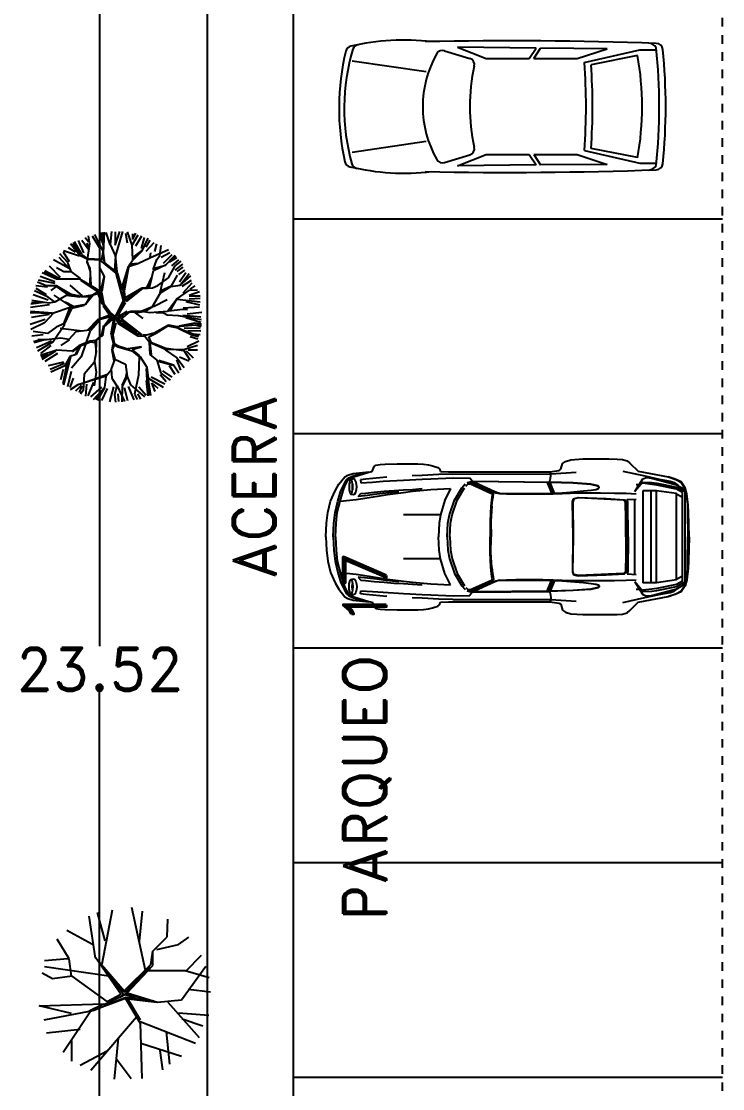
# Model space of a CAD drawing. Header units: millimetres. Extents: x 1590 to 1932, y -48 to 167.
# Drawn here: x 1700.74 to 1708.91, y 38.69 to 51.13 of the extents above; entities that cross this region are included whole.
import ezdxf

# ---------------------------------------------------------------- set-up
doc = ezdxf.new("R2010")
doc.units = ezdxf.units.MM
doc.header["$LTSCALE"] = 0.1
doc.header["$MEASUREMENT"] = 0
doc.header["$PDMODE"] = 35
doc.header["$PDSIZE"] = 0.75
doc.linetypes.add('DASHED', pattern=[0.75, 0.5, -0.25])
doc.layers.get('0').update_dxf_attribs({"linetype": 'CONTINUOUS'})
doc.layers.get('DEFPOINTS').update_dxf_attribs({"linetype": 'CONTINUOUS'})
for name, color, linetype in [('C-PRKG-CARS', 1, 'CONTINUOUS'), ('L-SITE-TREE', 6, 'CONTINUOUS'), ('PARED', 4, 'CONTINUOUS'), ('PAREDES', 3, 'CONTINUOUS'), ('TEXT', 3, 'CONTINUOUS')]:
    doc.layers.add(name, color=color, linetype=linetype)
doc.styles.add('ROMAND', font='romand.shx')
doc.dimstyles.new('URBA', dxfattribs={"dimtxt": 20, "dimasz": 0.5, "dimexe": 1.25, "dimexo": 0.63, "dimgap": 0.63, "dimtad": 0, "dimtih": 1, "dimtoh": 1, "dimzin": 1, "dimdsep": 46, "dimtxsty": 'ROMAND', "dimcen": 2.5, "dimclrd": 1, "dimclre": 1, "dimclrt": 3, "dimadec": 0, "dimazin": 0, "dimtfac": 1, "dimtmove": 0, "dimatfit": 3, "dimfxl": 1, "dimtvp": 1, "dimtolj": 1, "dimtzin": 1, "dimarcsym": 0})

# ---------------------------------------------------------------- blocks, each defined once
blk = doc.blocks.new('02PCAR09')
at = {"color": 0, "linetype": 'ByBlock'}
for p, q in [((-138.14, 34.83), (-139.39, 33.77)), ((-136.04, 35.43), (-138.14, 34.83)), ((-133.57, 35.58), (-136.04, 35.43)), ((-129.86, 35.7), (-133.57, 35.58)), ((-117.88, 35.7), (-129.86, 35.7)), ((-112.33, 35.34), (-117.88, 35.7)), ((-109.85, 34.59), (-112.33, 35.34)), ((-108.47, 33.6), (-109.85, 34.59)), ((-143.26, 30.05), (-157.04, 27.42)), ((-136.16, 30.07), (-146.25, 27.9)), ((-139.39, 33.77), (-143.26, 30.05)), ((-103.18, 28.82), (-114.79, 29.59)), ((-107.73, 30.95), (-108.47, 33.6)), ((-107, 30.43), (-107.73, 30.95)), ((-102.8, 29.76), (-107, 30.43)), ((-103.18, 28.82), (-102.8, 29.76)), ((-56.22, 29.83), (-102.8, 29.76)), ((-52.64, 29.95), (-56.22, 29.83)), ((-52.16, 31.23), (-52.64, 29.95)), ((-51.29, 31.76), (-52.16, 31.23)), ((-48.85, 32.53), (-51.29, 31.76)), ((-47.09, 33.02), (-48.85, 32.53)), ((-44.85, 33.29), (-47.09, 33.02)), ((-42.26, 33.45), (-44.85, 33.29)), ((-32.75, 33.53), (-42.26, 33.45)), ((-27.18, 33.31), (-32.75, 33.53)), ((-24.96, 33.14), (-27.18, 33.31)), ((-22.98, 32.83), (-24.96, 33.14)), ((-22.13, 32.24), (-22.98, 32.83)), ((-21.22, 30), (-22.13, 32.24)), ((-19.65, 29.66), (-21.22, 30)), ((-12.48, 29.04), (-19.65, 29.78)), ((-12.79, 27.56), (-19.65, 29.66)), ((-13.04, 28.18), (-17.96, 29.55)), ((-164.79, 22.49), (-162.98, 25.22)), ((-162.81, 24.98), (-164.42, 22.49)), ((-162.98, 25.22), (-160.29, 26.5)), ((-160.49, 26.23), (-162.81, 24.98)), ((-159.78, 24.91), (-161.5, 23.73)), ((-149.39, 26.87), (-160.88, 23.8)), ((-151.85, 24.65), (-160.77, 22.81)), ((-157.04, 27.42), (-160.49, 26.23)), ((-160.29, 26.5), (-157.04, 27.42)), ((-157.91, 25.53), (-159.78, 24.91)), ((-157.91, 25.01), (-159.78, 24.24)), ((-152.81, 26.43), (-157.91, 25.53)), ((-153.83, 25.85), (-157.91, 25.01)), ((-153.47, 26.28), (-153.83, 25.85)), ((-146.25, 27.9), (-152.81, 26.43)), ((-149.51, 24.91), (-151.85, 24.65)), ((-145.43, 25.03), (-149.51, 24.91)), ((-149.51, 24.04), (-145.43, 24.53)), ((-147.04, 27.13), (-149.39, 26.87)), ((-145.43, 26.52), (-147.04, 27.13)), ((-141.73, 20.71), (-145.43, 26.52)), ((-145.43, 25.03), (-141.73, 20.73)), ((-145.43, 24.53), (-145.43, 25.03)), ((-121.6, 24.01), (-113.44, 24.57)), ((-121.58, 24.14), (-113.44, 24.69)), ((-113.44, 24.69), (-102.68, 25.08)), ((-113.44, 24.57), (-102.68, 24.96)), ((-104.9, 20.03), (-102.9, 24.96)), ((-104.22, 19.99), (-102.17, 24.96)), ((-101.45, 24.96), (-103.47, 19.98)), ((-58.2, 28.79), (-103.18, 28.82)), ((-103.18, 28.09), (-103.18, 28.82)), ((-103.06, 26.7), (-103.18, 28.09)), ((-102.68, 25.44), (-103.06, 26.7)), ((-67.1, 25.44), (-102.68, 25.06)), ((-102.68, 25.08), (-102.68, 25.44)), ((-102.68, 24.94), (-67.65, 25.32)), ((-102.68, 25.06), (-102.68, 24.94)), ((-77.45, 20.66), (-68.24, 24.88)), ((-67.39, 24.89), (-76.59, 20.66)), ((-76.17, 20.52), (-66.86, 24.77)), ((-66.42, 25.2), (-67.39, 24.89)), ((-67.1, 25.46), (-66.11, 26.89)), ((-67.1, 25.54), (-67.1, 25.54)), ((-64.81, 24.72), (-67.1, 25.46)), ((-66.86, 24.77), (-65.78, 24.81)), ((-58.32, 27.06), (-66.11, 26.89)), ((-65.78, 24.81), (-64.81, 24.72)), ((-48.2, 26.63), (-58.32, 27.06)), ((-58.2, 28.77), (-51.78, 28.55)), ((-51.78, 28.55), (-44.15, 28.14)), ((-44.15, 26.41), (-48.2, 26.63)), ((-44.15, 28.14), (-39.54, 27.93)), ((-35.6, 25.95), (-44.15, 26.41)), ((-26.33, 25.46), (-35.6, 25.95)), ((-28.03, 27.35), (-18.29, 26.45)), ((-21.41, 25.08), (-26.33, 25.46)), ((-16.03, 24.72), (-21.41, 25.08)), ((-18.29, 26.45), (-15.88, 26.19)), ((-15.88, 26.19), (-16.03, 24.72)), ((-14.12, 24.14), (-13.76, 25.41)), ((-13.76, 25.41), (-13.28, 26.26)), ((-13.28, 26.26), (-12.67, 26.55)), ((-10.59, 27.09), (-13.04, 28.18)), ((-10.26, 26.19), (-12.79, 27.56)), ((-12.67, 26.55), (-11.49, 26.19)), ((-10.14, 28.29), (-12.48, 29.04)), ((-12.22, 24.26), (-12.07, 25.22)), ((-12.07, 25.22), (-11.81, 25.93)), ((-11.81, 25.93), (-11.49, 26.19)), ((-11.49, 26.19), (-11.18, 25.93)), ((-11.18, 25.93), (-10.93, 25.22)), ((-10.93, 25.22), (-10.74, 24.13)), ((-9.43, 26.13), (-10.59, 27.09)), ((-8.9, 23.63), (-10.26, 26.19)), ((-8.78, 27.56), (-10.14, 28.29)), ((-6.9, 21.08), (-9.43, 26.13)), ((-5.94, 24.09), (-8.78, 27.56)), ((-166.21, 14.44), (-165.56, 19.69)), ((-165.19, 19.69), (-165.8, 14.82)), ((-165.56, 19.69), (-164.79, 22.49)), ((-164.42, 22.49), (-165.19, 19.69)), ((-163.6, 22.32), (-164.59, 21.21)), ((-163.6, 21.32), (-164.59, 20.71)), ((-164.59, -21.21), (-164.59, 21.21)), ((-160.88, 23.8), (-163.6, 22.32)), ((-160.77, 22.81), (-163.6, 21.32)), ((-163.6, 20.33), (-160.77, 21.82)), ((-163.6, 20.33), (-163.6, -20.33)), ((-161.5, 23.73), (-161.74, 23.33)), ((-160.77, 21.82), (-151.85, 23.66)), ((-160.77, 19.82), (-151.61, 21.07)), ((-160.77, 19.82), (-160.77, -19.82)), ((-159.78, 24.24), (-160.17, 23.99)), ((-151.85, 23.66), (-149.51, 24.04)), ((-151.61, 21.07), (-151.61, -21.07)), ((-151.61, 21.07), (-145.43, 21.07)), ((-149.26, 21.07), (-149.26, -21.19)), ((-145.43, -21.07), (-145.43, 21.07)), ((-142.39, 24.02), (-143.85, 23.95)), ((-137.77, 19.96), (-142.39, 19.75)), ((-132.34, 20.03), (-137.77, 19.96)), ((-126.04, 20.1), (-132.34, 20.03)), ((-115.78, 20.11), (-126.04, 20.1)), ((-125.42, 22.45), (-125.37, 22.96)), ((-125.08, 22.11), (-125.42, 22.45)), ((-125.37, 22.96), (-124.86, 23.34)), ((-125.15, 22.43), (-125.13, 22.84)), ((-124.89, 22.11), (-125.15, 22.43)), ((-125.13, 22.84), (-124.69, 23.22)), ((-124.01, 21.73), (-125.08, 22.11)), ((-123.84, 21.73), (-124.89, 22.11)), ((-124.86, 23.34), (-121.58, 24.14)), ((-124.69, 23.22), (-121.6, 24.01)), ((-121.62, 21.38), (-124.01, 21.73)), ((-121.62, 21.38), (-123.84, 21.73)), ((-118.22, 21.03), (-121.62, 21.38)), ((-112.19, 20.51), (-118.22, 21.03)), ((-108.37, 19.87), (-115.78, 20.11)), ((-108.37, 20.23), (-112.19, 20.51)), ((-104.22, 19.99), (-108.37, 20.23)), ((-104.27, 19.73), (-108.37, 19.87)), ((-99.56, 19.65), (-104.27, 19.73)), ((-99.52, 19.84), (-104.22, 19.99)), ((-87.11, 19.64), (-99.56, 19.65)), ((-87.11, 19.87), (-99.52, 19.84)), ((-82.86, 19.87), (-87.11, 19.87)), ((-82.86, 19.72), (-87.11, 19.64)), ((-79.67, 19.98), (-82.86, 19.87)), ((-79.63, 19.86), (-82.86, 19.72)), ((-79.67, 19.96), (-78.74, 20.2)), ((-77.89, 20.2), (-79.63, 19.86)), ((-78.74, 20.2), (-77.45, 20.66)), ((-77.21, 20.44), (-77.89, 20.2)), ((-76.59, 20.66), (-77.21, 20.44)), ((-76.95, 19.52), (-76.71, 20.25)), ((-76.71, 20.25), (-76.17, 20.52)), ((-76.22, 19.69), (-76.44, 19.24)), ((-75.65, 20.03), (-76.22, 19.69)), ((-66.4, 24.24), (-75.65, 20.03)), ((-65.14, 24.16), (-66.4, 24.24)), ((-64.13, 23.29), (-65.14, 24.16)), ((-62.4, 22.49), (-63.89, 24.21)), ((-60.22, 16.82), (-63.6, 22.49)), ((-58.97, 16.82), (-62.4, 22.49)), ((-57.13, 22.11), (-54.53, 16.8)), ((-48.2, 21.63), (-57.13, 22.11)), ((-39.78, 20.85), (-48.2, 21.63)), ((-39.78, 21.75), (-44.12, 22.11)), ((-35.6, 21.46), (-39.78, 21.75)), ((-35.6, 20.37), (-39.78, 20.85)), ((-31.38, 21.21), (-35.6, 21.46)), ((-28.21, 19.38), (-35.6, 20.37)), ((-33.48, 20.69), (-27.45, 19.99)), ((-26.79, 20.88), (-31.38, 21.21)), ((-27.45, 19.99), (-23.36, 19.5)), ((-22.2, 20.45), (-26.79, 20.88)), ((-18.2, 20.06), (-22.2, 20.45)), ((-16, 19.87), (-18.2, 20.06)), ((-14.89, 18.51), (-16, 19.87)), ((-14.22, 22.91), (-14.12, 24.14)), ((-14.12, 21.68), (-14.22, 22.91)), ((-13.76, 20.44), (-14.12, 21.68)), ((-13.28, 19.65), (-13.76, 20.44)), ((-12.67, 19.33), (-13.28, 19.65)), ((-11.49, 19.6), (-12.67, 19.33)), ((-12.31, 22.86), (-12.22, 24.26)), ((-12.24, 21.56), (-12.31, 22.86)), ((-12.04, 22.86), (-12.24, 21.56)), ((-12.07, 20.57), (-12.24, 21.58)), ((-12.22, 24.26), (-12.04, 22.86)), ((-11.81, 19.84), (-12.07, 20.57)), ((-11.49, 19.6), (-11.81, 19.84)), ((-11.18, 19.81), (-11.49, 19.6)), ((-10.93, 20.51), (-11.18, 19.81)), ((-10.74, 21.58), (-10.93, 20.51)), ((-10.74, 24.13), (-10.69, 22.86)), ((-10.69, 22.86), (-10.74, 21.58)), ((-7.91, 21.15), (-8.9, 23.63)), ((-6.56, 16.32), (-7.91, 21.15)), ((-5.57, 16.32), (-6.9, 21.08)), ((-4.27, 21.14), (-5.94, 24.09)), ((-2.17, 16.31), (-4.27, 21.14)), ((-165.8, 14.82), (-165.94, 11.59)), ((-163.6, 18.05), (-160.88, 19.53)), ((-138.14, 17.06), (-142.38, 17.26)), ((-141.73, 17.26), (-141.73, -17.16)), ((-138.66, 0), (-138.57, 15.9)), ((-138.57, 15.9), (-138.14, 17.06)), ((-137.9, 15.9), (-138.04, 8.28)), ((-137.51, 16.58), (-137.9, 15.9)), ((-137.56, 8.16), (-137.48, 15.78)), ((-136.98, 17.01), (-137.51, 16.58)), ((-137.48, 15.78), (-137.08, 16.44)), ((-137.08, 16.44), (-136.55, 16.78)), ((-128.55, 17.52), (-136.98, 17.01)), ((-136.55, 16.78), (-115.95, 17.82)), ((-115.76, 17.94), (-128.55, 17.52)), ((-115.95, 17.82), (-113.73, 17.36)), ((-113.56, 17.48), (-115.76, 17.94)), ((-113.73, 17.36), (-113.35, 15.95)), ((-113.2, 16.07), (-113.56, 17.48)), ((-113.4, -0.02), (-113.2, 16.07)), ((-113.35, 15.95), (-113.4, 0.02)), ((-76.73, 18.37), (-76.95, 19.52)), ((-76.42, 16.82), (-76.73, 18.37)), ((-76.44, 19.24), (-76.15, 18.22)), ((-76.1, 14.07), (-76.42, 16.82)), ((-76.15, 18.22), (-75.93, 16.82)), ((-75.93, 16.82), (-75.72, 13.98)), ((-60.22, 16.82), (-60.22, 16.82)), ((-58, 10.14), (-60.22, 16.82)), ((-56.75, 10.14), (-58.97, 16.82)), ((-54.53, 16.8), (-52.55, 10.14)), ((-24.62, 18.78), (-28.21, 19.38)), ((-17.01, 17.6), (-24.62, 18.78)), ((-23.36, 19.5), (-19.12, 18.97)), ((-19.12, 18.97), (-14.89, 18.51)), ((-13.95, 17.11), (-17.01, 17.6)), ((-6.56, 16.32), (-13.95, 17.11)), ((-5.26, 11.13), (-6.56, 16.32)), ((-4.27, 11.13), (-5.57, 16.32)), ((-0.87, 11.13), (-2.17, 16.31)), ((-166.57, 0.02), (-166.35, 11.22)), ((-166.35, 11.22), (-166.21, 14.44)), ((-165.94, 11.59), (-166.08, 0)), ((-76.1, 14.07), (-75.74, 7.15)), ((-75.72, 13.98), (-75.43, 7.15)), ((-57.13, 6.18), (-58, 10.14)), ((-55.9, 6.18), (-56.75, 10.14)), ((-52.55, 10.14), (-44.12, 10.09)), ((-52.55, 10.14), (-51.92, 6.18)), ((-44.12, 10.09), (-35.6, 10.09)), ((-4.7, 6.2), (-5.26, 11.13)), ((-3.7, 6.2), (-4.27, 11.13)), ((-0.31, 6.18), (-0.87, 11.13)), ((-138.04, 8.28), (-138.04, 0)), ((-137.56, 0), (-137.56, 8.16)), ((-75.74, 7.15), (-75.77, 0)), ((-75.43, 7.15), (-75.4, 0)), ((-56.89, 0), (-57.13, 6.18)), ((-55.64, 0), (-55.9, 6.18)), ((-51.92, 6.18), (-51.68, 0)), ((-4.39, 0), (-4.7, 6.2)), ((-3.4, 0), (-3.7, 6.2)), ((0, 0), (-0.31, 6.18)), ((-165.94, -11.59), (-166.08, 0)), ((-138.66, 0), (-138.57, -15.9)), ((-138.04, -8.28), (-138.04, 0)), ((-137.56, 0), (-137.56, -8.16)), ((-113.4, 0.02), (-113.2, -16.07)), ((-75.74, -7.15), (-75.77, 0)), ((-75.43, -7.15), (-75.4, 0)), ((-56.89, 0), (-57.13, -6.18)), ((-55.64, 0), (-55.9, -6.18)), ((-51.92, -6.18), (-51.68, 0)), ((-4.39, 0), (-4.7, -6.2)), ((-3.4, 0), (-3.7, -6.2)), ((0, 0), (-0.31, -6.18)), ((-166.57, -0.02), (-166.35, -11.22)), ((-113.35, -15.95), (-113.4, -0.02)), ((-137.9, -15.9), (-138.04, -8.28)), ((-137.56, -8.16), (-137.48, -15.78)), ((-76.1, -14.07), (-75.74, -7.15)), ((-75.72, -13.98), (-75.43, -7.15)), ((-57.13, -6.18), (-58, -10.14)), ((-55.9, -6.18), (-56.75, -10.14)), ((-52.55, -10.14), (-51.92, -6.18)), ((-4.7, -6.2), (-5.26, -11.13)), ((-3.7, -6.2), (-4.27, -11.13)), ((-0.31, -6.18), (-0.87, -11.13)), ((-166.35, -11.22), (-166.21, -14.44)), ((-166.21, -14.44), (-165.56, -19.69)), ((-165.8, -14.82), (-165.94, -11.59)), ((-76.1, -14.07), (-76.42, -16.82)), ((-75.93, -16.82), (-75.72, -13.98)), ((-58, -10.14), (-60.22, -16.82)), ((-56.75, -10.14), (-58.97, -16.82)), ((-54.53, -16.8), (-52.55, -10.14)), ((-52.55, -10.14), (-44.12, -10.09)), ((-44.12, -10.09), (-35.6, -10.09)), ((-5.26, -11.13), (-6.56, -16.32)), ((-4.27, -11.13), (-5.57, -16.32)), ((-0.87, -11.13), (-2.17, -16.31)), ((-165.19, -19.69), (-165.8, -14.82)), ((-163.6, -18.05), (-160.88, -19.53)), ((-138.14, -17.06), (-142.38, -17.26)), ((-138.57, -15.9), (-138.14, -17.06)), ((-137.51, -16.58), (-137.9, -15.9)), ((-136.98, -17.01), (-137.51, -16.58)), ((-137.48, -15.78), (-137.08, -16.44)), ((-137.08, -16.44), (-136.55, -16.78)), ((-128.55, -17.52), (-136.98, -17.01)), ((-136.55, -16.78), (-115.95, -17.82)), ((-115.76, -17.94), (-128.55, -17.52)), ((-115.95, -17.82), (-113.73, -17.36)), ((-113.56, -17.48), (-115.76, -17.94)), ((-113.73, -17.36), (-113.35, -15.95)), ((-113.2, -16.07), (-113.56, -17.48)), ((-76.73, -18.37), (-76.95, -19.52)), ((-76.95, -19.52), (-76.71, -20.25)), ((-76.42, -16.82), (-76.73, -18.37)), ((-76.44, -19.24), (-76.15, -18.22)), ((-76.22, -19.69), (-76.44, -19.24)), ((-76.15, -18.22), (-75.93, -16.82)), ((-60.22, -16.82), (-63.6, -22.49)), ((-58.97, -16.82), (-62.4, -22.49)), ((-60.22, -16.82), (-60.22, -16.82)), ((-57.13, -22.11), (-54.53, -16.8)), ((-28.21, -19.38), (-35.6, -20.37)), ((-24.62, -18.78), (-28.21, -19.38)), ((-27.45, -19.99), (-23.36, -19.5)), ((-17.01, -17.6), (-24.62, -18.78)), ((-23.36, -19.5), (-19.12, -18.97)), ((-19.12, -18.97), (-14.89, -18.51)), ((-13.95, -17.11), (-17.01, -17.6)), ((-14.89, -18.51), (-16, -19.87)), ((-6.56, -16.32), (-13.95, -17.11)), ((-12.67, -19.33), (-13.28, -19.65)), ((-11.49, -19.6), (-12.67, -19.33)), ((-6.56, -16.32), (-7.91, -21.15)), ((-5.57, -16.32), (-6.9, -21.08)), ((-2.17, -16.31), (-4.27, -21.14)), ((-165.56, -19.69), (-164.79, -22.49)), ((-164.42, -22.49), (-165.19, -19.69)), ((-164.79, -22.49), (-162.98, -25.22)), ((-163.6, -21.32), (-164.59, -20.71)), ((-163.6, -22.32), (-164.59, -21.21)), ((-162.81, -24.98), (-164.42, -22.49)), ((-163.6, -20.33), (-160.77, -21.82)), ((-160.77, -22.81), (-163.6, -21.32)), ((-160.88, -23.8), (-163.6, -22.32)), ((-161.5, -23.73), (-161.74, -23.33)), ((-159.78, -24.91), (-161.5, -23.73)), ((-149.39, -26.87), (-160.88, -23.8)), ((-160.77, -19.82), (-151.61, -21.07)), ((-160.77, -21.82), (-151.85, -23.66)), ((-151.85, -24.65), (-160.77, -22.81)), ((-159.78, -24.24), (-160.17, -23.99)), ((-157.91, -25.01), (-159.78, -24.24)), ((-151.85, -23.66), (-149.51, -24.04)), ((-151.61, -21.07), (-145.43, -21.07)), ((-149.51, -24.04), (-145.43, -24.53)), ((-141.73, -20.71), (-145.43, -26.52)), ((-145.43, -25.03), (-141.73, -20.73)), ((-142.39, -24.02), (-143.85, -23.95)), ((-137.77, -19.96), (-142.39, -19.75)), ((-132.34, -20.03), (-137.77, -19.96)), ((-126.04, -20.1), (-132.34, -20.03)), ((-115.78, -20.11), (-126.04, -20.1)), ((-125.08, -22.11), (-125.42, -22.45)), ((-125.42, -22.45), (-125.37, -22.96)), ((-125.37, -22.96), (-124.86, -23.34)), ((-124.89, -22.11), (-125.15, -22.43)), ((-125.15, -22.43), (-125.13, -22.84)), ((-125.13, -22.84), (-124.69, -23.22)), ((-124.01, -21.73), (-125.08, -22.11)), ((-123.84, -21.73), (-124.89, -22.11)), ((-124.86, -23.34), (-121.58, -24.14)), ((-124.69, -23.22), (-121.6, -24.01)), ((-121.62, -21.38), (-124.01, -21.73)), ((-121.62, -21.38), (-123.84, -21.73)), ((-118.22, -21.03), (-121.62, -21.38)), ((-121.6, -24.01), (-113.44, -24.57)), ((-121.58, -24.14), (-113.44, -24.69)), ((-112.19, -20.51), (-118.22, -21.03)), ((-108.37, -19.87), (-115.78, -20.11)), ((-108.37, -20.23), (-112.19, -20.51)), ((-104.27, -19.73), (-108.37, -19.87)), ((-104.22, -19.99), (-108.37, -20.23)), ((-104.9, -20.03), (-102.9, -24.96)), ((-99.56, -19.65), (-104.27, -19.73)), ((-99.52, -19.84), (-104.22, -19.99)), ((-104.22, -19.99), (-102.17, -24.96)), ((-101.45, -24.96), (-103.47, -19.98)), ((-87.11, -19.64), (-99.56, -19.65)), ((-87.11, -19.87), (-99.52, -19.84)), ((-82.86, -19.72), (-87.11, -19.64)), ((-82.86, -19.87), (-87.11, -19.87)), ((-79.63, -19.86), (-82.86, -19.72)), ((-79.67, -19.98), (-82.86, -19.87)), ((-79.67, -19.96), (-78.74, -20.2)), ((-77.89, -20.2), (-79.63, -19.86)), ((-78.74, -20.2), (-77.45, -20.66)), ((-77.21, -20.44), (-77.89, -20.2)), ((-77.45, -20.66), (-68.24, -24.88)), ((-76.59, -20.66), (-77.21, -20.44)), ((-76.71, -20.25), (-76.17, -20.52)), ((-67.39, -24.89), (-76.59, -20.66)), ((-75.65, -20.03), (-76.22, -19.69)), ((-76.17, -20.52), (-66.86, -24.77)), ((-66.4, -24.24), (-75.65, -20.03)), ((-65.14, -24.16), (-66.4, -24.24)), ((-64.13, -23.29), (-65.14, -24.16)), ((-62.4, -22.49), (-63.89, -24.21)), ((-48.2, -21.63), (-57.13, -22.11)), ((-39.78, -20.85), (-48.2, -21.63)), ((-39.78, -21.75), (-44.12, -22.11)), ((-35.6, -20.37), (-39.78, -20.85)), ((-35.6, -21.46), (-39.78, -21.75)), ((-31.38, -21.21), (-35.6, -21.46)), ((-33.48, -20.69), (-27.45, -19.99)), ((-26.79, -20.88), (-31.38, -21.21)), ((-22.2, -20.45), (-26.79, -20.88)), ((-18.2, -20.06), (-22.2, -20.45)), ((-16, -19.87), (-18.2, -20.06)), ((-14.12, -21.68), (-14.22, -22.91)), ((-14.22, -22.91), (-14.12, -24.14)), ((-13.76, -20.44), (-14.12, -21.68)), ((-14.12, -24.14), (-13.76, -25.41)), ((-13.28, -19.65), (-13.76, -20.44)), ((-12.24, -21.56), (-12.31, -22.86)), ((-12.31, -22.86), (-12.22, -24.26)), ((-12.07, -20.57), (-12.24, -21.58)), ((-12.04, -22.86), (-12.24, -21.56)), ((-12.22, -24.26), (-12.04, -22.86)), ((-12.22, -24.26), (-12.07, -25.22)), ((-11.81, -19.84), (-12.07, -20.57)), ((-11.49, -19.6), (-11.81, -19.84)), ((-11.18, -19.81), (-11.49, -19.6)), ((-10.93, -20.51), (-11.18, -19.81)), ((-10.74, -21.58), (-10.93, -20.51)), ((-10.93, -25.22), (-10.74, -24.13)), ((-10.69, -22.86), (-10.74, -21.58)), ((-10.74, -24.13), (-10.69, -22.86)), ((-8.9, -23.63), (-10.26, -26.19)), ((-6.9, -21.08), (-9.43, -26.13)), ((-7.91, -21.15), (-8.9, -23.63)), ((-5.94, -24.09), (-8.78, -27.56)), ((-4.27, -21.14), (-5.94, -24.09)), ((-162.98, -25.22), (-160.29, -26.5)), ((-160.49, -26.23), (-162.81, -24.98)), ((-157.04, -27.42), (-160.49, -26.23)), ((-160.29, -26.5), (-157.04, -27.42)), ((-157.91, -25.53), (-159.78, -24.91)), ((-153.83, -25.85), (-157.91, -25.01)), ((-152.81, -26.43), (-157.91, -25.53)), ((-143.26, -30.05), (-157.04, -27.42)), ((-153.47, -26.28), (-153.83, -25.85)), ((-146.25, -27.9), (-152.81, -26.43)), ((-149.51, -24.91), (-151.85, -24.65)), ((-145.43, -25.03), (-149.51, -24.91)), ((-147.04, -27.13), (-149.39, -26.87)), ((-145.43, -26.52), (-147.04, -27.13)), ((-136.16, -30.07), (-146.25, -27.9)), ((-145.43, -24.53), (-145.43, -25.03)), ((-103.18, -28.82), (-114.79, -29.59)), ((-113.44, -24.57), (-102.68, -24.96)), ((-113.44, -24.69), (-102.68, -25.08)), ((-103.06, -26.7), (-103.18, -28.09)), ((-103.18, -28.09), (-103.18, -28.82)), ((-58.2, -28.79), (-103.18, -28.82)), ((-103.18, -28.82), (-102.8, -29.76)), ((-102.68, -25.44), (-103.06, -26.7)), ((-102.68, -25.06), (-102.68, -24.94)), ((-102.68, -24.94), (-67.65, -25.32)), ((-67.1, -25.44), (-102.68, -25.06)), ((-102.68, -25.08), (-102.68, -25.44)), ((-66.42, -25.2), (-67.39, -24.89)), ((-64.81, -24.72), (-67.1, -25.46)), ((-67.1, -25.46), (-66.11, -26.89)), ((-67.1, -25.54), (-67.1, -25.54)), ((-66.86, -24.77), (-65.78, -24.81)), ((-58.32, -27.06), (-66.11, -26.89)), ((-65.78, -24.81), (-64.81, -24.72)), ((-48.2, -26.63), (-58.32, -27.06)), ((-58.2, -28.77), (-51.78, -28.55)), ((-51.78, -28.55), (-44.15, -28.14)), ((-44.15, -26.41), (-48.2, -26.63)), ((-35.6, -25.95), (-44.15, -26.41)), ((-44.15, -28.14), (-39.54, -27.93)), ((-26.33, -25.46), (-35.6, -25.95)), ((-28.03, -27.35), (-18.29, -26.45)), ((-21.41, -25.08), (-26.33, -25.46)), ((-16.03, -24.72), (-21.41, -25.08)), ((-12.79, -27.56), (-19.65, -29.66)), ((-12.48, -29.04), (-19.65, -29.78)), ((-18.29, -26.45), (-15.88, -26.19)), ((-13.04, -28.18), (-17.96, -29.55)), ((-15.88, -26.19), (-16.03, -24.72)), ((-13.76, -25.41), (-13.28, -26.26)), ((-13.28, -26.26), (-12.67, -26.55)), ((-10.59, -27.09), (-13.04, -28.18)), ((-10.26, -26.19), (-12.79, -27.56)), ((-12.67, -26.55), (-11.49, -26.19)), ((-10.14, -28.29), (-12.48, -29.04)), ((-12.07, -25.22), (-11.81, -25.93)), ((-11.81, -25.93), (-11.49, -26.19)), ((-11.49, -26.19), (-11.18, -25.93)), ((-11.18, -25.93), (-10.93, -25.22)), ((-9.43, -26.13), (-10.59, -27.09)), ((-8.78, -27.56), (-10.14, -28.29)), ((-139.39, -33.77), (-143.26, -30.05)), ((-138.14, -34.83), (-139.39, -33.77)), ((-108.47, -33.6), (-109.85, -34.59)), ((-107.73, -30.95), (-108.47, -33.6)), ((-107, -30.43), (-107.73, -30.95)), ((-102.8, -29.76), (-107, -30.43)), ((-56.22, -29.83), (-102.8, -29.76)), ((-52.64, -29.95), (-56.22, -29.83)), ((-52.16, -31.23), (-52.64, -29.95)), ((-51.29, -31.76), (-52.16, -31.23)), ((-48.85, -32.53), (-51.29, -31.76)), ((-47.09, -33.02), (-48.85, -32.53)), ((-44.85, -33.29), (-47.09, -33.02)), ((-42.26, -33.45), (-44.85, -33.29)), ((-32.75, -33.53), (-42.26, -33.45)), ((-27.18, -33.31), (-32.75, -33.53)), ((-24.96, -33.14), (-27.18, -33.31)), ((-22.98, -32.83), (-24.96, -33.14)), ((-22.13, -32.24), (-22.98, -32.83)), ((-21.22, -30), (-22.13, -32.24)), ((-19.65, -29.66), (-21.22, -30)), ((-136.04, -35.43), (-138.14, -34.83)), ((-133.57, -35.58), (-136.04, -35.43)), ((-129.86, -35.7), (-133.57, -35.58)), ((-117.88, -35.7), (-129.86, -35.7)), ((-112.33, -35.34), (-117.88, -35.7)), ((-109.85, -34.59), (-112.33, -35.34))]:
    blk.add_line(p, q, dxfattribs=at)
blk = doc.blocks.new('02PCAR01')
at = {"color": 0, "linetype": 'ByBlock'}
for p, q in [((-138, 26.03), (-145, 26.03)), ((-112.52, 20.16), (-138, 26.03)), ((-122.94, 26.61), (-92.48, 26.84)), ((-109.29, 22.08), (-122.94, 26.61)), ((-89.35, 22.08), (-92.48, 26.84)), ((-90.39, 26.87), (-54.31, 27.32)), ((-87.23, 22.08), (-90.39, 26.87)), ((-54.31, 27.32), (-67.5, 22.08)), ((-48.33, 25.72), (-60.01, 22.2)), ((-136.91, 23.5), (-115.59, 19.26)), ((-89.35, 22.08), (-109.29, 22.08)), ((-67.5, 22.08), (-87.23, 22.08)), ((-6, 20.97), (-40, 15.97)), ((-136.91, -23.36), (-115.59, -19.12)), ((-6, -20.97), (-40, -15.97)), ((-112.51, -20.11), (-138, -25.97)), ((-109.29, -21.95), (-122.94, -26.47)), ((-89.35, -21.95), (-109.29, -21.95)), ((-89.35, -21.95), (-92.48, -26.7)), ((-87.23, -21.95), (-90.39, -26.73)), ((-67.5, -21.95), (-87.23, -21.95)), ((-54.31, -27.18), (-67.5, -21.95)), ((-48.33, -25.52), (-60.01, -22)), ((-138, -25.97), (-145, -25.97)), ((-122.94, -26.47), (-92.48, -26.7)), ((-90.39, -26.73), (-54.31, -27.18))]:
    blk.add_line(p, q, dxfattribs=at)
for centre, radius, start, end in [((-77.24, -1914.33), 1944.6, 88.89024, 92.01225), ((-30.02, -77.69), 108.31, 76.6607, 96.5655), ((110.89, 0.1), 260.73, 174.2342, 185.7658), ((-145.41, 25.94), 3.14, 92.1119, 173.4899), ((111.89, 0.1), 258.76, 174.0142, 185.9858), ((-141.57, 24.61), 4.6, 94.3987, 147.5288), ((-47.46, 22.85), 3, 31.1455, 106.7984), ((-8.86, 25.33), 3.14, 17.8179, 78.3942), ((-95.47, 0.91), 93.12, 343.0347, 15.8141), ((-5.75, 24.64), 3.14, 14.3452, 76.6607), ((-111.75, 0.91), 111.76, 346.3976, 12.667), ((-7.97, 0.1), 131.06, 169.6897, 190.3103), ((147.71, 0.1), 261.01, 175.5919, 184.4407), ((-59.14, 19.33), 3, 106.7984, 193.6631), ((-87.12, 0.1), 48.72, 330.0774, 29.9226), ((146.01, 0.1), 262.31, 175.7971, 184.2029), ((-142.7, 0.1), 82.75, 347.0683, 12.9317), ((-59.14, -19.13), 3, 166.3369, 253.2016), ((-47.46, -22.65), 3, 253.2016, 328.8545), ((-145.41, -25.74), 3.14, 186.5101, 267.8881), ((-77.24, 1914.53), 1944.6, 267.98775, 271.10976), ((-141.57, -24.41), 4.6, 212.4712, 265.6013), ((-30.02, 77.89), 108.31, 263.4345, 283.1156), ((-9.37, -25.23), 3.14, 281.3249, 340.8826), ((-6.15, -24.54), 3.14, 283.1156, 344.5941)]:
    blk.add_arc(centre, radius, start, end, dxfattribs=at)
blk = doc.blocks.new('02PTRX03')
at = {"color": 0, "linetype": 'ByBlock'}
for p, q in [((0.126, 0.1376), (0.0454, 0.5033)), ((-0.1647, 0.2091), (-0.2033, 0.4529)), ((-0.1087, 0.31), (-0.1542, 0.4739)), ((-0.1262, 0.1755), (-0.0667, 0.4907)), ((0.0909, 0.3057), (0.1085, 0.4823)), ((0.2516, 0.3321), (0.2556, 0.436)), ((-0.3189, 0.2049), (-0.3889, 0.3184)), ((-0.1823, 0.2889), (-0.3329, 0.3688)), ((0.1683, 0.2487), (0.2516, 0.3321)), ((0.3186, 0.2889), (0.3782, 0.331)), ((0.1575, 0.1712), (0.1683, 0.2487)), ((0.1683, 0.1654), (0.1683, 0.2487)), ((0.1925, 0.2595), (0.3186, 0.2889)), ((-0.3259, 0.2049), (-0.4625, 0.1923)), ((-0.3049, 0.104), (-0.3189, 0.2049)), ((-0.0176, -0.0011), (-0.1647, 0.2133)), ((-0.1647, 0.2133), (0.0008, 0.0186)), ((0.3606, 0.1334), (0.4517, 0.2259)), ((-0.0877, 0.104), (-0.4625, 0.1586)), ((-0.1165, 0.1483), (-0.0065, 0.0057)), ((-0.0006, 0.0088), (-0.1165, 0.1483)), ((0.1508, 0.1572), (-0.0006, 0.0088)), ((0.0008, 0.0186), (0.1575, 0.1712)), ((0.0052, -0.0002), (0.1508, 0.1572)), ((0.0183, 0.0066), (0.1683, 0.1654)), ((0.1435, 0.1376), (0.3571, 0.1376)), ((0.3361, -0.0347), (0.4762, 0.1628)), ((0.3571, 0.1376), (0.4972, 0.0956)), ((-0.4169, 0.0872), (-0.4765, 0.1208)), ((-0.3014, 0.104), (-0.4169, 0.0872)), ((-0.0981, -0.0448), (-0.3014, 0.104)), ((-0.0065, 0.0057), (-0.0126, -0.0152)), ((0.0183, 0.0066), (0.196, -0.0473)), ((0.3747, 0.0283), (0.5043, 0.0115)), ((-0.494, -0.0683), (-0.1189, -0.0568)), ((-0.2033, -0.0978), (-0.1189, -0.0568)), ((0.0084, -0.0256), (-0.1955, -0.102)), ((-0.1788, -0.0954), (0.0113, -0.018)), ((-0.1165, -0.0625), (0.0052, -0.0032)), ((-0.0126, -0.0152), (-0.1165, -0.0625)), ((-0.0981, -0.0448), (-0.0176, -0.0011)), ((0.1745, -0.0419), (0.0052, -0.0002)), ((0.0052, -0.0032), (0.0676, -0.021)), ((0.0084, -0.0256), (0.1925, -0.0473)), ((0.0084, -0.0256), (0.0944, -0.1692)), ((0.0113, -0.018), (0.1745, -0.0419)), ((0.0172, -0.021), (0.0943, -0.1516)), ((0.196, -0.0473), (0.3361, -0.0347)), ((0.2556, -0.0473), (0.4377, -0.2533)), ((-0.3049, -0.1146), (-0.494, -0.0683)), ((-0.2033, -0.102), (-0.466, -0.1524)), ((-0.1955, -0.102), (-0.3539, -0.3415)), ((0.3186, -0.1104), (0.4937, -0.123)), ((0.0729, -0.1342), (-0.1928, -0.4466)), ((0.0944, -0.1608), (0.4167, -0.2869)), ((0.0944, -0.1692), (0.105, -0.4929)), ((0.3396, -0.144), (0.4587, -0.186)), ((-0.2558, -0.207), (-0.452, -0.2281)), ((0.2451, -0.2196), (0.2661, -0.4088)), ((-0.3049, -0.2702), (-0.3049, -0.392)), ((-0.0331, -0.2575), (-0.0562, -0.4971)), ((0.0979, -0.2869), (0.3361, -0.3626)), ((-0.0982, -0.3331), (-0.2558, -0.4172)), ((0.21, -0.3289), (0.224, -0.4424)), ((-0.0445, -0.3756), (0.0419, -0.4929))]:
    blk.add_line(p, q, dxfattribs=at)
blk = doc.blocks.new('02PTRX04')
at = {"color": 0, "linetype": 'ByBlock'}
for p, q in [((-0.0373, 0.4246), (-0.0285, 0.5)), ((-0.0103, 0.4207), (0.0175, 0.4991)), ((-0.0051, 0.3603), (0.0359, 0.5)), ((0.0896, 0.4206), (0.0615, 0.4978)), ((-0.2175, 0.3712), (-0.2519, 0.4356)), ((-0.2047, 0.3646), (-0.2456, 0.44)), ((-0.2249, 0.4462), (-0.1946, 0.3754)), ((-0.2045, 0.4485), (-0.1668, 0.3981)), ((-0.1844, 0.4638), (-0.1643, 0.4411)), ((-0.1575, 0.4268), (-0.1641, 0.4744)), ((-0.1439, 0.4739), (-0.0961, 0.3981)), ((-0.08, 0.384), (-0.1276, 0.4828)), ((-0.0986, 0.4864), (-0.0833, 0.4309)), ((-0.08, 0.4506), (-0.0866, 0.4934)), ((-0.08, 0.4934), (-0.076, 0.4528)), ((-0.0778, 0.3902), (-0.08, 0.4506)), ((-0.0778, 0.3731), (-0.0716, 0.4956)), ((-0.0394, 0.4228), (-0.0628, 0.4934)), ((-0.0103, 0.4966), (-0.0103, 0.4207)), ((0.0503, 0.489), (0.0605, 0.4335)), ((0.0908, 0.4536), (0.1111, 0.489)), ((0.0908, 0.4864), (0.0908, 0.4536)), ((0.0918, 0.4228), (0.124, 0.4806)), ((0.1437, 0.4714), (0.1086, 0.4134)), ((0.1437, 0.4006), (0.1615, 0.4638)), ((0.1474, 0.3862), (0.1817, 0.4612)), ((0.1717, 0.4083), (0.1944, 0.4485)), ((0.1717, 0.3854), (0.217, 0.436)), ((-0.3132, 0.3805), (-0.2778, 0.3248)), ((-0.2175, 0.3559), (-0.31, 0.3862)), ((-0.2829, 0.4057), (-0.2424, 0.3805)), ((-0.2157, 0.3603), (-0.269, 0.4268)), ((-0.2606, 0.4268), (-0.2175, 0.3712)), ((-0.1619, 0.4056), (-0.1747, 0.4312)), ((-0.1725, 0.3215), (-0.1575, 0.4268)), ((-0.0866, 0.3368), (-0.0778, 0.3902)), ((-0.0694, 0.3175), (-0.0778, 0.3731)), ((-0.0073, 0.3603), (-0.0373, 0.4246)), ((0.094, 0.3347), (0.0896, 0.4206)), ((0.094, 0.3475), (0.1474, 0.3884)), ((0.0958, 0.3347), (0.1474, 0.3862)), ((0.1927, 0.3453), (0.3002, 0.3946)), ((0.1949, 0.3475), (0.1989, 0.3753)), ((0.2221, 0.3828), (0.2323, 0.4284)), ((0.2505, 0.3603), (0.2592, 0.4184)), ((0.2575, 0.3502), (0.3079, 0.378)), ((-0.2778, 0.2846), (-0.3687, 0.335)), ((-0.3384, 0.3502), (-0.2778, 0.2846)), ((-0.2862, 0.3197), (-0.3316, 0.369)), ((-0.265, 0.2659), (-0.2862, 0.3197)), ((-0.1681, 0.3368), (-0.2157, 0.3603)), ((-0.1681, 0.3409), (-0.2047, 0.3646)), ((-0.1725, 0.3215), (-0.1553, 0.2659)), ((-0.1553, 0.2831), (-0.1725, 0.3215)), ((-0.1297, 0.3387), (-0.1681, 0.3409)), ((-0.0972, 0.3325), (-0.1681, 0.3368)), ((-0.0866, 0.3368), (-0.1297, 0.3387)), ((-0.0029, 0.2571), (-0.0972, 0.3325)), ((-0.08, 0.3431), (-0.0778, 0.3281)), ((0.0037, 0.2593), (-0.0694, 0.3175)), ((-0.0113, 0.2721), (-0.0051, 0.3581)), ((0.0015, 0.2637), (-0.0073, 0.3603)), ((0.0724, 0.3043), (0.094, 0.3347)), ((0.0746, 0.2981), (0.1218, 0.3131)), ((0.0808, 0.3109), (0.124, 0.3153)), ((0.1218, 0.3131), (0.1927, 0.3453)), ((0.2121, 0.2765), (0.2333, 0.3368)), ((0.2333, 0.3368), (0.2505, 0.3603)), ((0.2725, 0.3148), (0.3232, 0.3652)), ((0.287, 0.3065), (0.3408, 0.3624)), ((0.3064, 0.3281), (0.3452, 0.3559)), ((0.3064, 0.3237), (0.3495, 0.3475)), ((0.3206, 0.2996), (0.3611, 0.335)), ((0.3408, 0.3003), (0.3751, 0.3259)), ((-0.3509, 0.2227), (-0.4346, 0.2593)), ((-0.3509, 0.2249), (-0.4259, 0.2615)), ((-0.3359, 0.2249), (-0.4197, 0.2699)), ((-0.3285, 0.2313), (-0.3916, 0.297)), ((-0.3078, 0.2637), (-0.3509, 0.2871)), ((-0.269, 0.2637), (-0.3078, 0.2637)), ((-0.2113, 0.2249), (-0.265, 0.2659)), ((-0.1553, 0.2659), (-0.1575, 0.1927)), ((-0.1488, 0.1884), (-0.1553, 0.2831)), ((-0.0716, 0.2377), (-0.1016, 0.2915)), ((0.0381, 0.098), (-0.0029, 0.2571)), ((0.0337, 0.1606), (0.0037, 0.2593)), ((0.0315, 0.1756), (0.068, 0.2959)), ((0.0443, 0.1562), (0.0724, 0.3043)), ((0.1989, 0.2034), (0.2143, 0.2721)), ((0.2143, 0.2721), (0.287, 0.3065)), ((0.2183, 0.2853), (0.2848, 0.3043)), ((0.253, 0.1434), (0.2788, 0.2616)), ((0.3002, 0.2293), (0.3408, 0.3003)), ((0.3408, 0.2744), (0.3838, 0.3098)), ((0.3509, 0.2667), (0.3863, 0.2919)), ((0.3611, 0.2492), (0.3963, 0.2744)), ((0.366, 0.2061), (0.4013, 0.2616)), ((0.369, 0.1864), (0.4205, 0.2552)), ((-0.4109, 0.1821), (-0.4624, 0.2034)), ((-0.3588, 0.196), (-0.457, 0.2163)), ((-0.3611, 0.2061), (-0.4471, 0.2364)), ((-0.2157, 0.2227), (-0.3509, 0.2227)), ((-0.1297, 0.1712), (-0.2157, 0.2227)), ((-0.106, 0.1456), (-0.2069, 0.2143)), ((-0.0932, 0.1518), (-0.0738, 0.2355)), ((-0.0844, 0.1496), (-0.0716, 0.2377)), ((0.0381, 0.1628), (0.0509, 0.2143)), ((0.1777, 0.1756), (0.2033, 0.2337)), ((0.1905, 0.1756), (0.1989, 0.2034)), ((0.2399, 0.184), (0.3002, 0.2293)), ((0.3175, 0.18), (0.3539, 0.2445)), ((0.369, 0.1864), (0.4313, 0.2422)), ((0.3812, 0.1809), (0.4342, 0.2163)), ((0.3863, 0.143), (0.4393, 0.2011)), ((-0.399, 0.1), (-0.4873, 0.1303)), ((-0.4, 0.1176), (-0.4796, 0.1542)), ((-0.4041, 0.1759), (-0.4723, 0.1835)), ((-0.4092, 0.1303), (-0.4698, 0.1682)), ((-0.3509, 0.1821), (-0.4109, 0.1821)), ((-0.3528, 0.18), (-0.385, 0.1563)), ((-0.2604, 0.0596), (-0.3657, 0.1283)), ((-0.2948, 0.1262), (-0.3613, 0.0875)), ((-0.269, 0.1346), (-0.3509, 0.1821)), ((-0.2862, 0.1327), (-0.3506, 0.18)), ((-0.2154, 0.1176), (-0.2948, 0.1262)), ((-0.2196, 0.1241), (-0.2862, 0.1327)), ((-0.2003, 0.124), (-0.2712, 0.1862)), ((-0.2047, 0.1196), (-0.269, 0.1346)), ((-0.1425, 0.1284), (-0.2047, 0.1196)), ((-0.1382, 0.1284), (-0.1831, 0.0746)), ((-0.1509, 0.1262), (-0.1831, 0.0747)), ((-0.1126, 0.1456), (-0.1425, 0.1284)), ((-0.1104, 0.1368), (-0.1382, 0.1284)), ((-0.0866, 0.1434), (-0.1297, 0.1712)), ((-0.1104, 0.1368), (-0.0844, 0.0768)), ((-0.095, 0.1218), (-0.106, 0.1456)), ((-0.0778, 0.068), (-0.0932, 0.1412)), ((-0.0738, 0.0746), (-0.0866, 0.1434)), ((0.0443, 0.1518), (0.0337, 0.1606)), ((0.0465, 0.0918), (0.0359, 0.1496)), ((0.0509, 0.0918), (0.0443, 0.1518)), ((0.0509, 0.1152), (0.1474, 0.1712)), ((0.0552, 0.1024), (0.1324, 0.154)), ((0.0574, 0.0918), (0.1518, 0.1668)), ((0.1474, 0.1712), (0.1905, 0.1756)), ((0.1518, 0.1668), (0.2077, 0.1712)), ((0.2077, 0.1712), (0.2399, 0.184)), ((0.2078, 0.0617), (0.2551, 0.1413)), ((0.2551, 0.1413), (0.3153, 0.18)), ((0.2572, 0.1563), (0.3175, 0.1821)), ((0.3153, 0.18), (0.369, 0.1864)), ((0.3474, 0.1048), (0.4227, 0.1584)), ((0.4217, 0.128), (0.4823, 0.1507)), ((0.4217, 0.1254), (0.4848, 0.1254)), ((0.4227, 0.1584), (0.4699, 0.1606)), ((0.4265, 0.1631), (0.4568, 0.1835)), ((-0.3916, 0.0722), (-0.5026, 0.0572)), ((-0.4258, 0.0854), (-0.5011, 0.0768)), ((-0.4967, 0.0854), (-0.4538, 0.0875)), ((-0.3958, 0.0811), (-0.4946, 0.0983)), ((-0.3592, 0.0875), (-0.4, 0.1176)), ((-0.3613, 0.0875), (-0.3958, 0.0811)), ((-0.3012, 0.0897), (-0.2518, 0.064)), ((-0.1831, 0.0746), (-0.265, 0.0596)), ((-0.2625, 0.0531), (-0.1874, 0.0703)), ((-0.1595, 0.1197), (-0.2089, 0.1197)), ((-0.0371, 0.0037), (-0.08, 0.064)), ((-0.0416, 0.0187), (-0.0778, 0.068)), ((-0.0394, 0.0274), (-0.0738, 0.0746)), ((-0.0076, 0.0016), (0.0381, 0.098)), ((-0.0076, 0.0016), (0.0465, 0.0918)), ((0.0165, 0.0274), (0.0509, 0.0852)), ((0.2143, 0.0617), (0.2938, 0.1025)), ((0.2959, 0.0359), (0.3474, 0.1048)), ((0.3131, 0.0424), (0.3518, 0.109)), ((0.3518, 0.1048), (0.4849, 0.0897)), ((0.4013, 0.0926), (0.4823, 0.0722)), ((0.4217, 0.1076), (0.4848, 0.1102)), ((-0.5053, 0.0274), (-0.3808, 0.0231)), ((-0.3743, 0.0231), (-0.5032, 0.0338)), ((-0.3916, 0.0168), (-0.4975, -0.0008)), ((-0.3681, 0.023), (-0.4219, -0.0329)), ((-0.265, 0.0596), (-0.3681, 0.023)), ((-0.2755, 0.0531), (-0.3098, -0.0392)), ((-0.2648, 0.051), (-0.3056, -0.0371)), ((-0.0456, 0.0102), (-0.1122, -0.0156)), ((-0.0392, 0.0016), (-0.1101, -0.0177)), ((-0.0076, 0.0016), (-0.0756, -0.0585)), ((-0.0735, -0.05), (-0.0306, 0.0081)), ((-0.0199, 0.0037), (-0.0735, -0.05)), ((-0.0051, 0.0015), (-0.0416, 0.0187)), ((-0.0051, 0.0015), (-0.0394, 0.0274)), ((-0.0076, 0.0016), (-0.0327, -0.1037)), ((-0.0076, 0.0016), (0.0059, -0.0351)), ((0.0081, 0.0143), (0.0037, 0.0015)), ((0.0037, 0.0015), (0.0121, -0.0329)), ((0.0121, -0.0329), (0.0165, 0.0015)), ((0.0165, 0.0015), (0.0165, 0.0274)), ((0.0167, 0.0081), (0.0596, 0.0359)), ((0.0188, -0.0005), (0.051, 0.0252)), ((0.0274, -0.0091), (0.0768, 0.0317)), ((0.051, 0.0252), (0.0812, 0.0359)), ((0.0768, 0.0317), (0.0983, 0.0317)), ((0.0812, 0.0359), (0.1477, 0.0359)), ((0.0983, 0.0317), (0.152, -0.007)), ((0.1111, 0.0252), (0.1563, 0.0338)), ((0.1413, 0.0359), (0.2078, 0.0617)), ((0.1477, 0.0359), (0.1907, 0.0274)), ((0.1649, 0.0359), (0.2101, 0.0617)), ((0.1907, 0.0274), (0.2959, 0.0359)), ((0.2272, 0.0274), (0.2723, 0.0252)), ((0.2616, 0.0317), (0.2938, 0.0145)), ((0.2938, 0.0145), (0.3583, 0.0102)), ((0.3024, 0.0381), (0.3819, 0.0468)), ((0.3583, 0.0102), (0.4914, -0.0135)), ((0.3819, 0.0468), (0.4119, 0.0445)), ((0.3838, 0.0117), (0.4897, 0.0017)), ((0.3863, 0.0547), (0.4823, 0.0598)), ((0.409, 0.0193), (0.4948, 0.0295)), ((-0.4168, -0.0135), (-0.5051, -0.0413)), ((-0.4219, -0.0329), (-0.5012, -0.0717)), ((-0.3528, -0.0585), (-0.4044, -0.0951)), ((-0.3034, -0.0414), (-0.37, -0.1424)), ((-0.3056, -0.0371), (-0.3528, -0.0585)), ((-0.1122, -0.0156), (-0.1702, -0.0757)), ((-0.1101, -0.0177), (-0.1595, -0.0757)), ((-0.1509, -0.0757), (-0.0993, -0.0156)), ((-0.0779, -0.0478), (-0.0886, -0.1037)), ((-0.0756, -0.0585), (-0.0842, -0.108)), ((-0.0199, -0.0135), (-0.0348, -0.0994)), ((-0.0048, -0.0349), (-0.0241, -0.1016)), ((0.0059, -0.0351), (0.1218, -0.1083)), ((0.0209, -0.0051), (0.1455, -0.1017)), ((0.0209, -0.0157), (0.1174, -0.0889)), ((0.0231, -0.0373), (0.0209, -0.0157)), ((0.1152, -0.0973), (0.0231, -0.0373)), ((0.1174, -0.0889), (0.0337, -0.0351)), ((0.2183, -0.0911), (0.3002, -0.0435)), ((0.2293, -0.0933), (0.298, -0.0501)), ((0.298, -0.0501), (0.3558, -0.0607)), ((0.3002, -0.0435), (0.3495, -0.0545)), ((0.3495, -0.0545), (0.4589, -0.0435)), ((0.3558, -0.0607), (0.4439, -0.0973)), ((0.4526, -0.0351), (0.3623, -0.0523)), ((0.3914, -0.0617), (0.4848, -0.0639)), ((0.4013, -0.0008), (0.4897, -0.0288)), ((0.4932, -0.0395), (0.4526, -0.0351)), ((0.4589, -0.0435), (0.4914, -0.0545)), ((0.4932, -0.0457), (0.4676, -0.0417)), ((-0.4293, -0.1019), (-0.495, -0.1095)), ((-0.4044, -0.0951), (-0.4881, -0.0822)), ((-0.327, -0.1209), (-0.428, -0.1339)), ((-0.2024, -0.0801), (-0.3292, -0.065)), ((-0.2797, -0.1295), (-0.327, -0.1209)), ((-0.2389, -0.0843), (-0.2797, -0.1295)), ((-0.1595, -0.0757), (-0.2389, -0.0843)), ((-0.1551, -0.078), (-0.2068, -0.2305)), ((-0.0886, -0.1037), (-0.1229, -0.1339)), ((-0.0993, -0.1166), (-0.1229, -0.136)), ((-0.0842, -0.108), (-0.0993, -0.1166)), ((-0.0327, -0.1037), (-0.0199, -0.1574)), ((-0.0241, -0.1016), (-0.0155, -0.1532)), ((0.1455, -0.1017), (0.1152, -0.0973)), ((0.1218, -0.1083), (0.1627, -0.1105)), ((0.1518, -0.1017), (0.1733, -0.1017)), ((0.1627, -0.1105), (0.1905, -0.1448)), ((0.1733, -0.1017), (0.2183, -0.0911)), ((0.1839, -0.1145), (0.1989, -0.1448)), ((0.1861, -0.1145), (0.2293, -0.0933)), ((0.4376, -0.1039), (0.3579, -0.0651)), ((0.4141, -0.0767), (0.4897, -0.0792)), ((0.4265, -0.1121), (0.4721, -0.1248)), ((0.476, -0.1145), (0.4376, -0.1039)), ((0.4804, -0.1083), (0.4398, -0.0995)), ((0.4439, -0.0973), (0.4848, -0.0995)), ((-0.4494, -0.1339), (-0.486, -0.1424)), ((-0.428, -0.1339), (-0.4817, -0.1488)), ((-0.3814, -0.1398), (-0.4672, -0.1777)), ((-0.37, -0.1424), (-0.4624, -0.1982)), ((-0.385, -0.1295), (-0.4603, -0.1316)), ((-0.384, -0.165), (-0.4446, -0.2106)), ((-0.2776, -0.1316), (-0.327, -0.1639)), ((-0.2217, -0.166), (-0.2625, -0.1982)), ((-0.2583, -0.2005), (-0.2217, -0.1746)), ((-0.2217, -0.1746), (-0.2432, -0.2176)), ((-0.2131, -0.1682), (-0.2368, -0.2176)), ((-0.1573, -0.1402), (-0.2217, -0.166)), ((-0.153, -0.1446), (-0.2131, -0.1682)), ((-0.1229, -0.136), (-0.1573, -0.1402)), ((-0.1273, -0.1488), (-0.153, -0.1446)), ((-0.1273, -0.136), (-0.1208, -0.2005)), ((-0.1208, -0.209), (-0.1187, -0.1381)), ((-0.0241, -0.1596), (-0.0285, -0.1919)), ((-0.0176, -0.166), (-0.0262, -0.1896)), ((-0.0199, -0.1574), (0.006, -0.1724)), ((-0.0155, -0.1532), (0.0146, -0.1682)), ((0.006, -0.1724), (0.0876, -0.1961)), ((0.0146, -0.1682), (0.0768, -0.1875)), ((0.1434, -0.1724), (0.064, -0.1833)), ((0.0897, -0.1875), (0.1434, -0.1724)), ((0.1885, -0.1467), (0.1928, -0.2176)), ((0.1905, -0.1448), (0.287, -0.1876)), ((0.2015, -0.2176), (0.195, -0.1488)), ((0.1989, -0.1448), (0.2848, -0.181)), ((0.2848, -0.181), (0.3901, -0.1942)), ((0.287, -0.1876), (0.3967, -0.1854)), ((0.3967, -0.1854), (0.4698, -0.162)), ((0.409, -0.1701), (0.4772, -0.1373)), ((-0.3485, -0.1919), (-0.4452, -0.2219)), ((-0.4022, -0.2176), (-0.4452, -0.2262)), ((-0.4387, -0.2348), (-0.4022, -0.2176)), ((-0.4344, -0.2434), (-0.355, -0.1961)), ((-0.346, -0.2106), (-0.4194, -0.2584)), ((-0.2625, -0.1982), (-0.3485, -0.1919)), ((-0.269, -0.2305), (-0.3098, -0.396)), ((-0.2734, -0.2283), (-0.3034, -0.2821)), ((-0.2368, -0.2176), (-0.2734, -0.2283)), ((-0.2068, -0.2305), (-0.2648, -0.2971)), ((-0.1208, -0.2005), (-0.1315, -0.2627)), ((-0.0134, -0.2476), (-0.0327, -0.3014)), ((-0.0285, -0.1919), (-0.0176, -0.252)), ((-0.0262, -0.1896), (-0.0113, -0.2434)), ((-0.0113, -0.2434), (0.051, -0.2735)), ((0.0876, -0.1875), (0.1327, -0.2241)), ((0.0876, -0.1961), (0.1306, -0.2305)), ((0.1306, -0.2305), (0.1262, -0.3379)), ((0.1348, -0.2262), (0.1756, -0.2907)), ((0.1928, -0.2176), (0.2336, -0.2499)), ((0.2809, -0.1896), (0.3497, -0.2369)), ((0.3484, -0.2485), (0.3711, -0.3091)), ((0.3497, -0.2369), (0.3926, -0.2928)), ((0.366, -0.2307), (0.4192, -0.2533)), ((0.3901, -0.1942), (0.4245, -0.248)), ((0.4039, -0.1953), (0.4444, -0.2358)), ((0.4166, -0.1902), (0.4696, -0.1902)), ((-0.3107, -0.261), (-0.399, -0.2839)), ((-0.3056, -0.2686), (-0.3891, -0.304)), ((-0.3034, -0.2821), (-0.385, -0.3207)), ((-0.3132, -0.304), (-0.3285, -0.3646)), ((-0.2884, -0.2606), (-0.3142, -0.3873)), ((-0.1315, -0.2627), (-0.1895, -0.3315)), ((-0.1294, -0.2585), (-0.1208, -0.3207)), ((-0.0306, -0.3056), (-0.0649, -0.3444)), ((-0.0327, -0.3014), (-0.0285, -0.3552)), ((0.051, -0.2735), (0.0596, -0.3444)), ((0.1714, -0.2993), (0.1756, -0.3659)), ((0.1756, -0.2907), (0.1821, -0.3552)), ((0.2336, -0.2499), (0.2572, -0.3251)), ((0.2401, -0.2562), (0.326, -0.2799)), ((0.2444, -0.2499), (0.3303, -0.2778)), ((0.3054, -0.2813), (0.3382, -0.3317)), ((0.3303, -0.2778), (0.3604, -0.323)), ((-0.2653, -0.3165), (-0.288, -0.4051)), ((-0.2552, -0.3544), (-0.2727, -0.4101)), ((-0.067, -0.3444), (-0.2261, -0.3938)), ((-0.2154, -0.3896), (-0.0542, -0.3315)), ((-0.1895, -0.3315), (-0.196, -0.426)), ((-0.1208, -0.3207), (-0.1315, -0.4003)), ((-0.0649, -0.3444), (-0.0714, -0.4088)), ((-0.0285, -0.3552), (-0.0005, -0.4003)), ((0.0532, -0.3465), (0.0295, -0.3981)), ((0.0596, -0.3444), (0.0318, -0.4024)), ((0.0554, -0.3272), (0.0532, -0.3465)), ((0.0596, -0.3444), (0.079, -0.3938)), ((0.1262, -0.3379), (0.1026, -0.4476)), ((0.1821, -0.4583), (0.1735, -0.3701)), ((0.1756, -0.3659), (0.1907, -0.4562)), ((0.18, -0.3552), (0.1971, -0.4562)), ((0.1821, -0.3552), (0.2702, -0.4067)), ((0.1995, -0.347), (0.2802, -0.3872)), ((0.2524, -0.3343), (0.2878, -0.3748)), ((0.2572, -0.3251), (0.311, -0.3659)), ((0.2652, -0.3116), (0.3206, -0.3493)), ((-0.2261, -0.3938), (-0.2711, -0.4218)), ((-0.2071, -0.3974), (-0.2399, -0.4303)), ((-0.2045, -0.4), (-0.2198, -0.4379)), ((-0.196, -0.426), (-0.211, -0.4476)), ((-0.1768, -0.3898), (-0.1819, -0.4605)), ((-0.1365, -0.3773), (-0.1694, -0.458)), ((-0.0884, -0.4076), (-0.1541, -0.4631)), ((-0.0714, -0.4088), (-0.138, -0.4819)), ((-0.1229, -0.4798), (-0.0821, -0.426)), ((-0.0714, -0.411), (-0.1143, -0.484)), ((-0.0556, -0.415), (-0.0884, -0.4858)), ((-0.0202, -0.4051), (-0.0431, -0.4934)), ((-0.0005, -0.4003), (-0.0134, -0.4497)), ((0.0016, -0.4003), (0.0446, -0.4905)), ((0.0318, -0.4024), (0.0295, -0.4926)), ((0.0429, -0.4101), (0.063, -0.4858)), ((0.0656, -0.4025), (0.0984, -0.4807)), ((0.079, -0.3938), (0.1607, -0.4626)), ((0.1287, -0.4051), (0.1717, -0.4529)), ((0.202, -0.3821), (0.2221, -0.4328)), ((0.2046, -0.3821), (0.2397, -0.4124)), ((-0.0134, -0.4497), (-0.0069, -0.4949)), ((0.005, -0.4453), (0.0101, -0.4908)), ((0.1026, -0.4476), (0.1176, -0.4798)), ((0.1211, -0.4453), (0.1389, -0.4781))]:
    blk.add_line(p, q, dxfattribs=at)
blk = doc.blocks.new('UTP1$0$DIMBLOCK')
at = {"color": 1}
blk.add_line((-7.5, 0), (10.5, 0), dxfattribs=at)
at = {"color": 4}
blk.add_line((-5.25, -5.25), (5.25, 5.25), dxfattribs=at)
blk = doc.blocks.new('*D335')
at = {"color": 1, "linetype": 'Continuous', "transparency": 16777216}
for p, q in [((1702.843, 55.587), (1701.466, 55.587)), ((1701.646, 55.567), (1701.646, 43.847)), ((1701.646, 32.085), (1701.646, 43.307)), ((1702.843, 32.065), (1701.466, 32.065))]:
    blk.add_line(p, q, dxfattribs=at)
at = {"layer": 'DEFPOINTS', "color": 0, "linetype": 'Continuous', "transparency": 16777216}
for p in [(1702.906, 55.587), (1701.646, 32.065), (1702.906, 32.065)]:
    blk.add_point(p, dxfattribs=at)
at = {"color": 1, "linetype": 'Continuous', "transparency": 16777216, "xscale": 0.02, "yscale": 0.02, "zscale": 0.02}
for p, rotation in [((1701.646, 55.587), 90), ((1701.646, 32.065), 270)]:
    blk.add_blockref('UTP1$0$DIMBLOCK', p, dxfattribs=dict(at, rotation=rotation))
at = {"color": 3, "linetype": 'Continuous', "transparency": 16777216, "insert": (1701.646, 43.577), "char_height": 0.5, "attachment_point": 5, "style": 'ROMAND'}
blk.add_mtext('\\A1;23.52', dxfattribs=at)

msp = doc.modelspace()

# ---------------------------------------------------------------- linework, layer by layer
at = {"color": 2, "linetype": 'Continuous'}
for p, q in [((1703.9055, 48.8261), (1708.9055, 48.8261)), ((1703.9055, 46.3261), (1708.9055, 46.3261)), ((1703.9055, 43.8261), (1708.9055, 43.8261)), ((1703.9055, 41.3261), (1708.9055, 41.3261)), ((1703.9055, 38.8261), (1708.9055, 38.8261))]:
    msp.add_line(p, q, dxfattribs=at)
at = {"layer": 'PARED', "color": 4}
msp.add_line((1703.9055, 31.3261), (1703.9055, 56.3261), dxfattribs=at)
at = {"layer": 'PARED', "color": 2}
msp.add_line((1702.9055, 32.0654), (1702.9055, 55.5869), dxfattribs=at)
at = {"layer": 'PAREDES', "color": 2, "linetype": 'DASHED'}
msp.add_line((1708.9055, 31.0654), (1708.9055, 56.5869), dxfattribs=at)

# ---------------------------------------------------------------- block references
at = {"layer": 'C-PRKG-CARS', "xscale": 0.02539999999999054, "yscale": 0.02539999999999054, "zscale": 0.02539999999999054, "rotation": 180}
for name, p in [('02PCAR01', (1704.4363, 50.1349)), ('02PCAR09', (1704.2828, 45.1213))]:
    msp.add_blockref(name, p, dxfattribs=at)
at = {"layer": 'L-SITE-TREE', "color": 1, "xscale": 2, "yscale": 2, "zscale": 2}
for name, p in [('02PTRX04', (1701.8475, 47.6787)), ('02PTRX03', (1701.9305, 39.7954))]:
    msp.add_blockref(name, p, dxfattribs=at)

# ---------------------------------------------------------------- texts
at = {"layer": 'TEXT', "color": 2, "style": 'ROMAND'}
msp.add_text('ACERA', height=0.5, rotation=90, dxfattribs=at).set_placement((1703.6974, 44.6298))
at = {"layer": 'TEXT', "style": 'ROMAND'}
msp.add_text('PARQUEO 17', height=0.5, rotation=90, dxfattribs=at).set_placement((1704.9859, 40.6433))

# ---------------------------------------------------------------- dimensions: what is measured, and where the dimension line sits
at = {"color": 4, "linetype": 'Continuous'}
dim = msp.add_linear_dim(base=(1701.646, 32.0654), p1=(1702.9055, 55.5869), p2=(1702.9055, 32.0654), angle=90, dimstyle='URBA', override={"dimtxt": 0.5, "dimasz": 0.02, "dimexe": 0.18, "dimexo": 0.0625, "dimgap": 0.02, "dimzin": 0, "dimblk1": 'UTP1$0$DIMBLOCK', "dimblk2": 'UTP1$0$DIMBLOCK', "dimsah": 1, "dimcen": 0.09, "dimtdec": 4, "dimtofl": 0, "dimtvp": 0, "dimtzin": 0}, dxfattribs=at)
dim.commit()
dim.dimension.update_dxf_attribs({"geometry": '*D335', "text_midpoint": (1701.646, 43.5767), "dimtype": 160})

doc.saveas('drawing.dxf')
